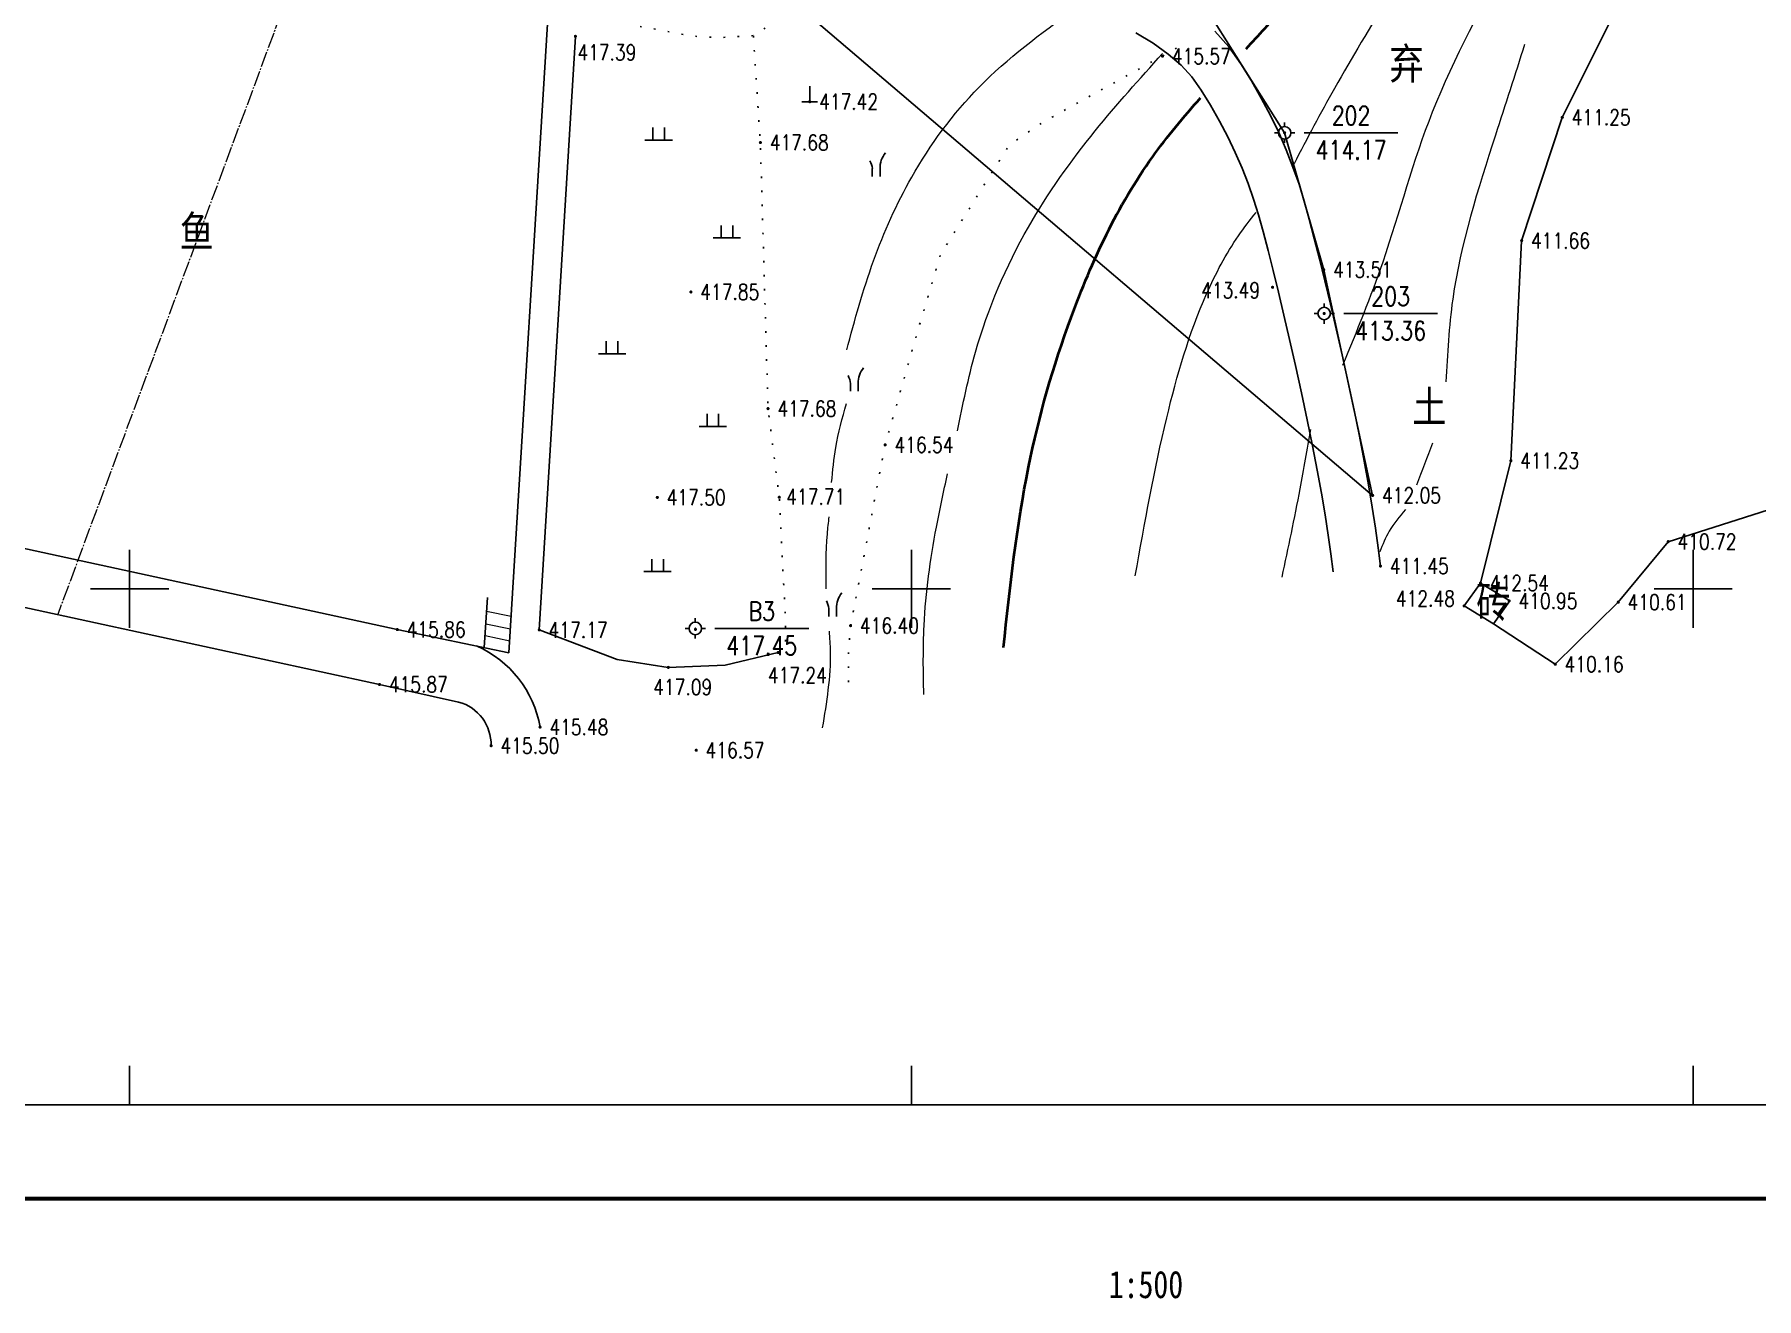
# Model space of a CAD drawing. Extents: x 396834 to 397278, y 241901 to 242133.
# Drawn here: x 396893.9 to 397004.1, y 241904.6 to 241985.5 of the extents above; entities that cross this region are included whole.
import ezdxf
from ezdxf.enums import TextEntityAlignment as Align

# ---------------------------------------------------------------- set-up
doc = ezdxf.new("R2010")
doc.units = 0
doc.header["$LTSCALE"] = 0.5
doc.header["$PDSIZE"] = 0.2
for name, pattern in [('10411', [4, 2, 2, 1e-11]), ('10421', [2, 2, 1e-11]), ('1161', [1.6, 0, -1.6]), ('DOTE', [2.42, 2, -0.2, 0.02, -0.2])]:
    doc.linetypes.add(name, pattern=pattern)
doc.layers.add('GCD', color=1, linetype='Continuous')
doc.layers.add('地形图', color=252, linetype='Continuous')
doc.styles.add('textstyle4', font='', dxfattribs={"width": 0.8})
doc.styles.add('textstyle5', font='', dxfattribs={"width": 0.8})
doc.styles.get('textstyle4').set_extended_font_data('rs')
doc.styles.get('textstyle5').set_extended_font_data('SimSun')

# ---------------------------------------------------------------- blocks, each defined once
blk = doc.blocks.new('GC200')
at = {"linetype": 'Continuous', "const_width": 0.2, "flags": 128}
blk.add_lwpolyline([(-0.1, 0, 1), (0.1, 0, 1)], format="xyb", close=True, dxfattribs=at)
blk = doc.blocks.new('gc116')
for p, q in [((-1.3, 0), (-0.8, 0)), ((0, 1.3), (0, 0.8)), ((1.3, 0), (0.8, 0)), ((0, -1.3), (0, -0.8))]:
    blk.add_line(p, q)
blk.add_circle((0, 0), 0.8)
blk.add_point((0, 0))
blk = doc.blocks.new('gc111')
for p, q in [((-1, 0), (1, 0)), ((0, 0), (0, 2))]:
    blk.add_line(p, q)
blk = doc.blocks.new('gc246')
for p, q in [((-0.5, 1), (-0.5, 0)), ((0.5, 1), (0.5, 0))]:
    blk.add_line(p, q)
for centre, radius, start, end in [((3.4, 1.11), 2.91, 139.3312, 182.0887), ((-2.94, 0.81), 2.45, 4.3743, 29.0242)]:
    blk.add_arc(centre, radius, start, end)

msp = doc.modelspace()

# ---------------------------------------------------------------- linework, layer by layer
at = {"color": 1, "linetype": 'DOTE', "lineweight": 20}
msp.add_line((396928.23, 242036.72), (396895.4, 241948.36), dxfattribs=at)
at = {"layer": '地形图', "linetype": '10421'}
for p, q in [((396924.26, 241945.92), (396926.85, 241988)), ((396875.26, 241956.5), (396917.12, 241947.4)), ((396917.12, 241947.4), (396924.26, 241945.92))]:
    msp.add_line(p, q, dxfattribs=at)
at = {"layer": '地形图', "color": 3, "linetype": 'Continuous'}
for p, q in [((396932.96, 241978.7), (396934.71, 241978.7)), ((396933.46, 241978.7), (396933.46, 241979.5)), ((396934.21, 241978.7), (396934.21, 241979.5)), ((396937.83, 241972.45), (396937.83, 241973.25)), ((396938.57, 241972.45), (396938.57, 241973.25)), ((396937.33, 241972.45), (396939.08, 241972.45)), ((396930.48, 241965.04), (396930.48, 241965.84)), ((396931.23, 241965.04), (396931.23, 241965.84)), ((396929.98, 241965.04), (396931.73, 241965.04)), ((396936.93, 241960.39), (396936.93, 241961.19)), ((396937.67, 241960.39), (396937.67, 241961.19)), ((396936.43, 241960.39), (396938.18, 241960.39)), ((396933.4, 241951.11), (396933.4, 241951.91)), ((396934.14, 241951.11), (396934.14, 241951.91)), ((396932.89, 241951.11), (396934.64, 241951.11))]:
    msp.add_line(p, q, dxfattribs=at)
at = {"layer": '地形图', "linetype": 'Continuous'}
for p, q in [((396975.12, 241979.17), (396981.12, 241979.17)), ((396977.65, 241967.61), (396983.65, 241967.61)), ((396937.43, 241947.47), (396943.43, 241947.47)), ((396900, 241917), (396900, 241919.5)), ((396950, 241917), (396950, 241919.5)), ((397000, 241917), (397000, 241919.5))]:
    msp.add_line(p, q, dxfattribs=at)
at = {"layer": '地形图', "color": 1, "linetype": 'Continuous'}
for p, q in [((396900, 241947.5), (396900, 241952.5)), ((396950, 241947.5), (396950, 241952.5)), ((397000, 241947.5), (397000, 241952.5)), ((396897.5, 241950), (396902.5, 241950)), ((396947.5, 241950), (396952.5, 241950)), ((396997.5, 241950), (397002.5, 241950))]:
    msp.add_line(p, q, dxfattribs=at)
at = {"layer": '地形图'}
for p, q in [((396922.68, 241946.25), (396922.88, 241949.46)), ((396936.18, 241948.12, 417.45), (396936.18, 241947.87, 417.45)), ((396935.53, 241947.47, 417.45), (396935.78, 241947.47, 417.45)), ((396936.18, 241946.82, 417.45), (396936.18, 241947.07, 417.45)), ((396936.83, 241947.47, 417.45), (396936.58, 241947.47, 417.45))]:
    msp.add_line(p, q, dxfattribs=at)
at = {"layer": '地形图', "color": 6, "linetype": 'Continuous', "lineweight": 20}
for p, q in [((396922.83, 241948.58), (396924.4, 241948.25)), ((396922.73, 241947.01), (396924.31, 241946.68)), ((396922.78, 241947.77), (396924.35, 241947.44))]:
    msp.add_line(p, q, dxfattribs=at)
at = {"layer": '地形图', "linetype": 'Continuous', "const_width": 0.25, "flags": 128}
msp.add_lwpolyline([(396834, 241911), (397096, 241911), (397096, 242123), (396834, 242123)], close=True, dxfattribs=at)
at = {"layer": '地形图', "linetype": 'Continuous', "flags": 128}
for points in [[(396840, 241917), (397090, 241917), (397090, 242117), (396840, 242117)], [(396986.4, 241950.37), (396985.35, 241948.91), (396987.22, 241947.77), (396988.27, 241949.23)]]:
    msp.add_lwpolyline(points, close=True, dxfattribs=at)
at = {"layer": '地形图', "color": 6, "linetype": 'Continuous', "flags": 128}
for points in [[(396913.52, 242012.19), (396979.5, 241955.98), (396976.37, 241970.41), (396973.87, 241979.17), (396968.29, 241988.01)], [(396976.97, 241951.09), (396976.83, 241952.24), (396976.66, 241953.44), (396976.46, 241954.74), (396976.22, 241956.13), (396975.95, 241957.6), (396975.65, 241959.16), (396975.32, 241960.81), (396974.95, 241962.55), (396974.56, 241964.29), (396974.19, 241965.95), (396973.83, 241967.51), (396973.48, 241968.98), (396973.14, 241970.36), (396972.81, 241971.65), (396972.49, 241972.85), (396972.19, 241973.93), (396971.88, 241974.93), (396971.54, 241975.92), (396971.15, 241976.91), (396970.71, 241977.91), (396970.23, 241978.91), (396969.7, 241979.92), (396969.12, 241980.94), (396968.53, 241981.9), (396967.93, 241982.74), (396967.25, 241983.49), (396966.43, 241984.21), (396965.47, 241984.91), (396964.35, 241985.57)], [(396980, 241951.46), (396980, 241951.46), (396979.86, 241952.63), (396979.68, 241953.89), (396979.47, 241955.23), (396979.23, 241956.66), (396978.96, 241958.17), (396978.65, 241959.76), (396978.31, 241961.44), (396977.93, 241963.2), (396977.55, 241964.96), (396977.17, 241966.63), (396976.8, 241968.21), (396976.45, 241969.7), (396976.1, 241971.11), (396975.77, 241972.42), (396975.44, 241973.65), (396975.12, 241974.79), (396974.79, 241975.89), (396974.4, 241976.98), (396973.97, 241978.08), (396973.49, 241979.18), (396972.96, 241980.28), (396972.38, 241981.38), (396971.76, 241982.49), (396971.08, 241983.59), (396970.31, 241984.66), (396969.4, 241985.67)]]:
    msp.add_lwpolyline(points, dxfattribs=at)
at = {"layer": '地形图', "linetype": '1161', "flags": 128}
for points, elevation in [([(396927.32, 241986.87), (396930.42, 241986.39), (396935.95, 241985.36), (396937.65, 241985.25), (396939.89, 241985.39), (396949.16, 241991.28)], 416), ([(396941.48, 241945.93), (396941.95, 241946.42), (396941.95, 241947.2), (396941.92, 241948.51), (396941.55, 241955.86), (396940.83, 241961.53), (396940.34, 241978.55), (396939.89, 241985.39)], 417.24), ([(396966.95, 241984.58), (396958.42, 241979.85), (396956.26, 241978.4), (396951.86, 241971.39), (396950.36, 241966.35), (396948.32, 241959.21), (396946.11, 241947.65), (396945.97, 241945.99), (396945.97, 241943.75)], 415.57)]:
    msp.add_lwpolyline(points, dxfattribs=dict(at, elevation=elevation))
at = {"layer": '地形图', "linetype": 'Continuous', "const_width": 0.1, "flags": 128}
for points, elevation in [([(396973.82, 241979.17, 1), (396973.92, 241979.17, 1)], 414.17), ([(396973.82, 241979.17, 1), (396973.92, 241979.17, 1)], 414.17), ([(396976.35, 241967.61, 1), (396976.45, 241967.61, 1)], 413.36), ([(396976.35, 241967.61, 1), (396976.45, 241967.61, 1)], 413.36), ([(396936.14, 241947.41, 1), (396936.24, 241947.41, 1)], 417.44)]:
    msp.add_lwpolyline(points, format="xyb", close=True, dxfattribs=dict(at, elevation=elevation))
at = {"layer": '地形图', "linetype": '10411'}
msp.add_polyline3d([(397057.61, 242005.56, 0), (397050.79, 242011.04, 0), (397038.33, 242020.05, 411), (397034.28, 242021.3, 0), (397027.32, 242021.08, 411.03), (397019.23, 242017.14, 410.82), (397010.21, 242007.96, 410.99), (396999.14, 241995.22, 411.16), (396991.63, 241980.16, 411.25), (396989.03, 241972.27, 411.66), (396988.34, 241958.2, 411.23), (396986.4, 241950.37, 412.54)], dxfattribs=at)
at = {"layer": '地形图', "linetype": '10421'}
for points in [[(396987.22, 241947.77, 0), (396991.18, 241945.18, 0), (396995.21, 241949.15, 410.61), (396998.4, 241953.02, 410.72), (397009.22, 241956.46, 410.7), (397019.31, 241966.78, 410.68), (397025.32, 241976.35, 0), (397038.69, 241993.93, 410.67), (397043.86, 241998.92, 410.7), (397048.02, 242000.96, 410.65), (397051.02, 242000.03, 411.98), (397052.81, 242001.32, 410.81), (397057.61, 242005.56, 0)], [(396941.48, 241945.93, 417.24), (396938.08, 241945.12, 0), (396934.45, 241944.98, 417.09), (396931.19, 241945.49, 0), (396926.2, 241947.38, 417.17), (396928.51, 241985.34, 417.39)], [(396921.04, 241942.76, 415.5), (396915.98, 241943.89, 0), (396886.12, 241950.37, 415.84), (396874.6, 241952, 416.06)]]:
    msp.add_polyline3d(points, dxfattribs=at)
at = {"layer": '地形图', "linetype": 'Continuous'}
for centre, radius, start, end in [((396919.36, 241939.95), 7, 9.9852, 66.1325), ((396920.28, 241940.03, 415.5), 2.84, 358.8192, 74.4019)]:
    msp.add_arc(centre, radius, start, end, dxfattribs=at)
at = {"layer": '地形图'}
msp.add_ellipse((396936.18, 241947.47, 417.45), major_axis=(0.283, 0.283), ratio=1, dxfattribs=at)
at = {"layer": '地形图', "color": 6, "linetype": 'Continuous', "lineweight": 40}
for points, knots in [([(396971.41, 241984.55), (396972.21, 241985.41), (396974.89, 241988.33), (396978.85, 241994.08), (396983.7, 241999.54), (396985.83, 242005.69), (396987.46, 242011.68), (396989.08, 242018.85), (396990.17, 242028.13), (396990.42, 242037.7), (396993.68, 242048.16), (397001.01, 242054.19), (397006.72, 242055.47), (397008.97, 242055.73)], [42.26614, 42.26614, 42.26614, 42.26614, 45.804225, 54.161809, 63.237158, 67.297589, 73.551883, 81.895787, 89.298452, 101.548562, 110.599904, 121.291656, 128.024978, 128.024978, 128.024978, 128.024978]), ([(396955.89, 241946.25), (396956.31, 241950.12), (396957.08, 241957.29), (396960.12, 241967.93), (396963.89, 241976), (396967.41, 241980.2), (396968.5, 241981.41)], [0, 0, 0, 0, 11.661251, 21.601347, 33.104225, 37.993322, 37.993322, 37.993322, 37.993322])]:
    msp.add_open_spline(points, degree=3, knots=knots, dxfattribs=at)
at = {"layer": '地形图', "color": 6, "linetype": 'Continuous', "lineweight": 20}
for points, knots in [([(396977.6, 241964.31), (396978.5, 241966.5), (396980.67, 241971.8), (396983.04, 241981.08), (396988.31, 241990.31), (396992.61, 242001.77), (396997.74, 242013.82), (397001.78, 242026.52), (397010.22, 242036.41), (397022.57, 242041.27), (397035.53, 242040.61), (397045.16, 242035.89), (397056.47, 242036.05), (397064.32, 242036.48), (397069.79, 242036.78)], [0, 0, 0, 0, 7.099318, 17.190308, 28.539692, 38.773706, 53.860291, 67.925575, 78.338929, 91.706062, 106.224673, 115.997529, 123.184997, 139.680436, 139.680436, 139.680436, 139.680436]), ([(396987.63, 242001.13), (396987.11, 241999.91), (396985.14, 241995.3), (396981.28, 241989.08), (396977.22, 241982.44), (396975.31, 241978.81), (396974.47, 241977.19)], [0, 0, 0, 0, 3.964585, 15.046612, 21.863145, 27.333517, 27.333517, 27.333517, 27.333517]), ([(396945.86, 241965.28), (396946.38, 241967.2), (396947.43, 241971.01), (396950.03, 241976.82), (396954.22, 241982.52), (396958.28, 241985.51), (396960.39, 241987.07)], [0, 0, 0, 0, 5.946127, 11.827759, 19.016614, 26.870589, 26.870589, 26.870589, 26.870589]), ([(396952.95, 241960.11), (396953.29, 241961.8), (396954.21, 241966.33), (396957.04, 241972.95), (396961.46, 241979.14), (396964.6, 241982.62), (396966.06, 241984.24)], [0, 0, 0, 0, 5.169448, 13.840838, 21.338558, 27.891695, 27.891695, 27.891695, 27.891695]), ([(396989.22, 241984.81), (396988.6, 241982.89), (396986.87, 241977.52), (396984.57, 241970.4), (396984.28, 241965.02), (396984.19, 241963.25)], [0, 0, 0, 0, 6.087439, 16.937879, 22.222347, 22.222347, 22.222347, 22.222347]), ([(396964.32, 241950.84), (396964.92, 241954.22), (396966.02, 241960.34), (396968.15, 241967.69), (396970.41, 241971.98), (396971.66, 241973.59), (396972.04, 241974.08)], [0, 0, 0, 0, 10.300983, 18.632377, 22.861311, 24.730847, 24.730847, 24.730847, 24.730847]), ([(396944.9, 241956.81), (396944.97, 241957.56), (396945.13, 241959.27), (396945.58, 241960.92), (396945.84, 241961.85)], [0, 0, 0, 0, 2.254407, 5.129448, 5.129448, 5.129448, 5.129448]), ([(396973.71, 241950.76), (396974.11, 241952.63), (396974.77, 241955.77), (396975.33, 241958.93), (396975.55, 241960.2)], [0, 0, 0, 0, 5.754552, 9.616724, 9.616724, 9.616724, 9.616724]), ([(396950.79, 241943.25), (396950.76, 241944.72), (396950.71, 241948.31), (396951.37, 241953.03), (396952.06, 241956.23), (396952.31, 241957.36)], [0, 0, 0, 0, 4.410461, 10.752004, 14.230594, 14.230594, 14.230594, 14.230594]), ([(396944.55, 241950.01), (396944.54, 241951.18), (396944.52, 241952.72), (396944.7, 241954.24), (396944.74, 241954.6)], [0, 0, 0, 0, 3.501807, 4.591337, 4.591337, 4.591337, 4.591337]), ([(396981.6, 241955.07), (396981.22, 241954.62), (396980.53, 241953.81), (396980.14, 241952.83), (396979.96, 241952.38)], [0, 0, 0, 0, 1.725089, 3.166489, 3.166489, 3.166489, 3.166489]), ([(396944.32, 241941.11), (396944.59, 241942.74), (396944.93, 241944.79), (396944.79, 241946.86), (396944.76, 241947.29)], [0, 0, 0, 0, 4.921328, 6.214804, 6.214804, 6.214804, 6.214804])]:
    msp.add_open_spline(points, degree=3, knots=knots, dxfattribs=at)
at = {"layer": '地形图', "linetype": 'Continuous'}
for points, knots in [([(396915.08, 242016.16), (396913.92, 242015.72), (396912.11, 242015.03), (396905.91, 242013.65), (396896.35, 242016.62), (396885.87, 242007.51), (396883.88, 241998.9), (396880.06, 241985.68), (396874.56, 241971.2), (396867.2, 241957.1), (396863.96, 241950.97), (396863.25, 241949.63)], [0, 0, 0, 0, 3.712346, 5.817099, 18.992486, 30.893185, 42.237804, 45.282926, 72.210354, 88.449844, 92.993466, 92.993466, 92.993466, 92.993466]), ([(396897.63, 242011.78), (396897.19, 242011.61), (396897.05, 242011.55), (396896.65, 242011.41), (396896.39, 242011.32), (396895.61, 242011), (396895.09, 242010.73), (396893.49, 242009.76), (396892.44, 242008.87), (396891.03, 242007.35), (396890.58, 242006.8), (396889.68, 242005.52), (396889.26, 242004.8), (396888.49, 242003.27), (396888.16, 242002.47), (396887.31, 242000.12), (396886.87, 241998.51), (396886.18, 241995.99), (396885.95, 241995.14), (396885.47, 241993.45), (396885.22, 241992.61), (396884.49, 241990.19), (396883.99, 241988.61), (396882.43, 241983.9), (396881.3, 241980.78), (396878.98, 241974.85), (396877.79, 241972.03), (396875.44, 241966.81), (396874.29, 241964.39), (396872.16, 241960.11), (396871.2, 241958.22), (396870.22, 241956.35)], [19.104742, 19.104742, 19.104742, 19.104742, 19.701063, 19.701063, 20.756626, 20.756626, 22.867754, 22.867754, 27.43833, 27.43833, 29.786286, 29.786286, 32.676978, 32.676978, 35.567671, 35.567671, 40.792729, 40.792729, 43.383303, 43.383303, 45.973877, 45.973877, 50.868921, 50.868921, 60.65901, 60.65901, 69.690853, 69.690853, 77.596678, 77.596678, 83.905346, 83.905346, 83.905346, 83.905346])]:
    msp.add_open_spline(points, degree=3, knots=knots, dxfattribs=at)
at = {"layer": '地形图', "color": 6, "linetype": 'Continuous', "lineweight": 20}
msp.add_open_spline([(396983.33, 241959.31), (396982.99, 241958.42), (396982.65, 241957.53), (396982.31, 241956.64)], degree=3, dxfattribs=at)
at = {"layer": '地形图'}
msp.add_point((396936.18, 241947.47, 417.45), dxfattribs=at)

# ---------------------------------------------------------------- block references
at = {"layer": '地形图', "color": 3, "linetype": 'Continuous'}
ref = msp.add_blockref('GC200', (396928.51, 241985.34, 417.39), dxfattribs=dict(at, xscale=0.5, yscale=0.5, zscale=0.5))
ref.add_attrib('height', '417.39', dxfattribs={"layer": 'GCD', "linetype": 'Continuous', "height": 1, "style": 'textstyle4', "width": 0.8}).set_placement((396928.64, 241984.31, 417.39), align=Align.MIDDLE_LEFT)
ref = msp.add_blockref('GC200', (396966.06, 241984.07, 415.57), dxfattribs=dict(at, xscale=0.5, yscale=0.5, zscale=0.5))
ref.add_attrib('height', '415.57', dxfattribs={"layer": 'GCD', "linetype": 'Continuous', "height": 1, "style": 'textstyle4', "width": 0.8}).set_placement((396966.66, 241984.07, 415.57), align=Align.MIDDLE_LEFT)
at = {"layer": '地形图', "linetype": 'Continuous', "xscale": 0.5, "yscale": 0.5}
for name, p in [('gc111', (396943.5, 241981.16, 417.42)), ('gc116', (396973.87, 241979.17, 414.17)), ('gc246', (396947.75, 241976.38)), ('gc116', (396976.4, 241967.61, 413.36)), ('gc246', (396946.35, 241962.64)), ('gc246', (396944.96, 241948.24))]:
    msp.add_blockref(name, p, dxfattribs=at)
at = {"layer": '地形图', "color": 3, "linetype": 'Continuous'}
ref = msp.add_blockref('GC200', (396943.5, 241981.16, 417.42), dxfattribs=dict(at, xscale=0.5, yscale=0.5, zscale=0.5))
ref.add_attrib('height', '417.42', dxfattribs={"layer": 'GCD', "linetype": 'Continuous', "height": 1, "style": 'textstyle4', "width": 0.8}).set_placement((396944.1, 241981.16, 417.42), align=Align.MIDDLE_LEFT)
ref = msp.add_blockref('GC200', (396991.63, 241980.16, 411.25), dxfattribs=dict(at, xscale=0.5, yscale=0.5, zscale=0.5))
ref.add_attrib('height', '411.25', dxfattribs={"layer": 'GCD', "linetype": 'Continuous', "height": 1, "style": 'textstyle4', "width": 0.8}).set_placement((396992.23, 241980.16, 411.25), align=Align.MIDDLE_LEFT)
ref = msp.add_blockref('GC200', (396940.34, 241978.55, 417.68), dxfattribs=dict(at, xscale=0.5, yscale=0.5, zscale=0.5))
ref.add_attrib('height', '417.68', dxfattribs={"layer": 'GCD', "linetype": 'Continuous', "height": 1, "style": 'textstyle4', "width": 0.8}).set_placement((396940.94, 241978.55, 417.68), align=Align.MIDDLE_LEFT)
ref = msp.add_blockref('GC200', (396989.03, 241972.27, 411.66), dxfattribs=dict(at, xscale=0.5, yscale=0.5, zscale=0.5))
ref.add_attrib('height', '411.66', dxfattribs={"layer": 'GCD', "linetype": 'Continuous', "height": 1, "style": 'textstyle4', "width": 0.8}).set_placement((396989.63, 241972.27, 411.66), align=Align.MIDDLE_LEFT)
ref = msp.add_blockref('GC200', (396976.37, 241970.41, 413.51), dxfattribs=dict(at, xscale=0.5, yscale=0.5, zscale=0.5))
ref.add_attrib('height', '413.51', dxfattribs={"layer": 'GCD', "linetype": 'Continuous', "height": 1, "style": 'textstyle4', "width": 0.8}).set_placement((396976.97, 241970.41, 413.51), align=Align.MIDDLE_LEFT)
ref = msp.add_blockref('GC200', (396935.9, 241968.99, 417.85), dxfattribs=dict(at, xscale=0.5, yscale=0.5, zscale=0.5))
ref.add_attrib('height', '417.85', dxfattribs={"layer": 'GCD', "linetype": 'Continuous', "height": 1, "style": 'textstyle4', "width": 0.8}).set_placement((396936.5, 241968.99, 417.85), align=Align.MIDDLE_LEFT)
ref = msp.add_blockref('GC200', (396973.1, 241969.29, 413.49), dxfattribs=dict(at, xscale=0.5, yscale=0.5, zscale=0.5))
ref.add_attrib('height', '413.49', dxfattribs={"layer": 'GCD', "linetype": 'Continuous', "height": 1, "style": 'textstyle4', "width": 0.8}).set_placement((396968.53, 241969.1, 413.49), align=Align.MIDDLE_LEFT)
ref = msp.add_blockref('GC200', (396940.83, 241961.53, 417.68), dxfattribs=dict(at, xscale=0.5, yscale=0.5, zscale=0.5))
ref.add_attrib('height', '417.68', dxfattribs={"layer": 'GCD', "linetype": 'Continuous', "height": 1, "style": 'textstyle4', "width": 0.8}).set_placement((396941.43, 241961.53, 417.68), align=Align.MIDDLE_LEFT)
ref = msp.add_blockref('GC200', (396948.32, 241959.21, 416.54), dxfattribs=dict(at, xscale=0.5, yscale=0.5, zscale=0.5))
ref.add_attrib('height', '416.54', dxfattribs={"layer": 'GCD', "linetype": 'Continuous', "height": 1, "style": 'textstyle4', "width": 0.8}).set_placement((396948.92, 241959.21, 416.54), align=Align.MIDDLE_LEFT)
ref = msp.add_blockref('GC200', (396988.34, 241958.2, 411.23), dxfattribs=dict(at, xscale=0.5, yscale=0.5, zscale=0.5))
ref.add_attrib('height', '411.23', dxfattribs={"layer": 'GCD', "linetype": 'Continuous', "height": 1, "style": 'textstyle4', "width": 0.8}).set_placement((396988.94, 241958.2, 411.23), align=Align.MIDDLE_LEFT)
ref = msp.add_blockref('GC200', (396933.75, 241955.85, 417.5), dxfattribs=dict(at, xscale=0.5, yscale=0.5, zscale=0.5))
ref.add_attrib('height', '417.50', dxfattribs={"layer": 'GCD', "linetype": 'Continuous', "height": 1, "style": 'textstyle4', "width": 0.8}).set_placement((396934.35, 241955.85, 417.5), align=Align.MIDDLE_LEFT)
ref = msp.add_blockref('GC200', (396941.55, 241955.86, 417.71), dxfattribs=dict(at, xscale=0.5, yscale=0.5, zscale=0.5))
ref.add_attrib('height', '417.71', dxfattribs={"layer": 'GCD', "linetype": 'Continuous', "height": 1, "style": 'textstyle4', "width": 0.8}).set_placement((396942, 241955.89, 417.71), align=Align.MIDDLE_LEFT)
ref = msp.add_blockref('GC200', (396979.5, 241955.98, 412.05), dxfattribs=dict(at, xscale=0.5, yscale=0.5, zscale=0.5))
ref.add_attrib('height', '412.05', dxfattribs={"layer": 'GCD', "linetype": 'Continuous', "height": 1, "style": 'textstyle4', "width": 0.8}).set_placement((396980.1, 241955.98, 412.05), align=Align.MIDDLE_LEFT)
ref = msp.add_blockref('GC200', (396998.4, 241953.02, 410.72), dxfattribs=dict(at, xscale=0.5, yscale=0.5, zscale=0.5))
ref.add_attrib('height', '410.72', dxfattribs={"layer": 'GCD', "linetype": 'Continuous', "height": 1, "style": 'textstyle4', "width": 0.8}).set_placement((396999, 241953.02, 410.72), align=Align.MIDDLE_LEFT)
ref = msp.add_blockref('GC200', (396980, 241951.46, 411.45), dxfattribs=dict(at, xscale=0.5, yscale=0.5, zscale=0.5))
ref.add_attrib('height', '411.45', dxfattribs={"layer": 'GCD', "linetype": 'Continuous', "height": 1, "style": 'textstyle4', "width": 0.8}).set_placement((396980.6, 241951.46, 411.45), align=Align.MIDDLE_LEFT)
ref = msp.add_blockref('GC200', (396986.4, 241950.37, 412.54), dxfattribs=dict(at, xscale=0.5, yscale=0.5, zscale=0.5))
ref.add_attrib('height', '412.54', dxfattribs={"layer": 'GCD', "linetype": 'Continuous', "height": 1, "style": 'textstyle4', "width": 0.8}).set_placement((396987, 241950.37, 412.54), align=Align.MIDDLE_LEFT)
ref = msp.add_blockref('GC200', (396985.35, 241948.91, 412.48), dxfattribs=dict(at, xscale=0.5, yscale=0.5, zscale=0.5))
ref.add_attrib('height', '412.48', dxfattribs={"layer": 'GCD', "linetype": 'Continuous', "height": 1, "style": 'textstyle4', "width": 0.8}).set_placement((396980.99, 241949.38, 412.48), align=Align.MIDDLE_LEFT)
ref = msp.add_blockref('GC200', (396988.23, 241949.23, 410.95), dxfattribs=dict(at, xscale=0.5, yscale=0.5, zscale=0.5))
ref.add_attrib('height', '410.95', dxfattribs={"layer": 'GCD', "linetype": 'Continuous', "height": 1, "style": 'textstyle4', "width": 0.8}).set_placement((396988.83, 241949.23, 410.95), align=Align.MIDDLE_LEFT)
ref = msp.add_blockref('GC200', (396995.21, 241949.15, 410.61), dxfattribs=dict(at, xscale=0.5, yscale=0.5, zscale=0.5))
ref.add_attrib('height', '410.61', dxfattribs={"layer": 'GCD', "linetype": 'Continuous', "height": 1, "style": 'textstyle4', "width": 0.8}).set_placement((396995.81, 241949.15, 410.61), align=Align.MIDDLE_LEFT)
ref = msp.add_blockref('GC200', (396917.12, 241947.4, 415.86), dxfattribs=dict(at, xscale=0.5, yscale=0.5, zscale=0.5))
ref.add_attrib('height', '415.86', dxfattribs={"layer": 'GCD', "linetype": 'Continuous', "height": 1, "style": 'textstyle4', "width": 0.8}).set_placement((396917.72, 241947.4, 415.86), align=Align.MIDDLE_LEFT)
ref = msp.add_blockref('GC200', (396926.2, 241947.38, 417.17), dxfattribs=dict(at, xscale=0.5, yscale=0.5, zscale=0.5))
ref.add_attrib('height', '417.17', dxfattribs={"layer": 'GCD', "linetype": 'Continuous', "height": 1, "style": 'textstyle4', "width": 0.8}).set_placement((396926.8, 241947.38, 417.17), align=Align.MIDDLE_LEFT)
ref = msp.add_blockref('GC200', (396946.11, 241947.65, 416.4), dxfattribs=dict(at, xscale=0.5, yscale=0.5, zscale=0.5))
ref.add_attrib('height', '416.40', dxfattribs={"layer": 'GCD', "linetype": 'Continuous', "height": 1, "style": 'textstyle4', "width": 0.8}).set_placement((396946.71, 241947.65, 416.4), align=Align.MIDDLE_LEFT)
ref = msp.add_blockref('GC200', (396941.48, 241945.93, 417.24), dxfattribs=dict(at, xscale=0.5, yscale=0.5, zscale=0.5))
ref.add_attrib('height', '417.24', dxfattribs={"layer": 'GCD', "linetype": 'Continuous', "height": 1, "style": 'textstyle4', "width": 0.8}).set_placement((396940.82, 241944.48, 417.24), align=Align.MIDDLE_LEFT)
ref = msp.add_blockref('GC200', (396991.18, 241945.18, 410.16), dxfattribs=dict(at, xscale=0.5, yscale=0.5, zscale=0.5))
ref.add_attrib('height', '410.16', dxfattribs={"layer": 'GCD', "linetype": 'Continuous', "height": 1, "style": 'textstyle4', "width": 0.8}).set_placement((396991.78, 241945.18, 410.16), align=Align.MIDDLE_LEFT)
ref = msp.add_blockref('GC200', (396934.45, 241944.98, 417.09), dxfattribs=dict(at, xscale=0.5, yscale=0.5, zscale=0.5))
ref.add_attrib('height', '417.09', dxfattribs={"layer": 'GCD', "linetype": 'Continuous', "height": 1, "style": 'textstyle4', "width": 0.8}).set_placement((396933.49, 241943.72, 417.09), align=Align.MIDDLE_LEFT)
ref = msp.add_blockref('GC200', (396915.98, 241943.89, 415.87), dxfattribs=dict(at, xscale=0.5, yscale=0.5, zscale=0.5))
ref.add_attrib('height', '415.87', dxfattribs={"layer": 'GCD', "linetype": 'Continuous', "height": 1, "style": 'textstyle4', "width": 0.8}).set_placement((396916.58, 241943.89, 415.87), align=Align.MIDDLE_LEFT)
ref = msp.add_blockref('GC200', (396926.25, 241941.16, 415.48), dxfattribs=dict(at, xscale=0.5, yscale=0.5, zscale=0.5))
ref.add_attrib('height', '415.48', dxfattribs={"layer": 'GCD', "linetype": 'Continuous', "height": 1, "style": 'textstyle4', "width": 0.8}).set_placement((396926.85, 241941.16, 415.48), align=Align.MIDDLE_LEFT)
ref = msp.add_blockref('GC200', (396923.12, 241939.97, 415.5), dxfattribs=dict(at, xscale=0.5, yscale=0.5, zscale=0.5))
ref.add_attrib('height', '415.50', dxfattribs={"layer": 'GCD', "linetype": 'Continuous', "height": 1, "style": 'textstyle4', "width": 0.8}).set_placement((396923.72, 241939.97, 415.5), align=Align.MIDDLE_LEFT)
ref = msp.add_blockref('GC200', (396936.24, 241939.68, 416.57), dxfattribs=dict(at, xscale=0.5, yscale=0.5, zscale=0.5))
ref.add_attrib('height', '416.57', dxfattribs={"layer": 'GCD', "linetype": 'Continuous', "height": 1, "style": 'textstyle4', "width": 0.8}).set_placement((396936.84, 241939.68, 416.57), align=Align.MIDDLE_LEFT)

# ---------------------------------------------------------------- texts
at = {"layer": '地形图', "linetype": 'Continuous', "style": 'textstyle4', "width": 0.8}
for s, p in [('弃', (396980.58, 241982.59)), ('鱼', (396903.2, 241971.85)), ('土', (396982.04, 241960.65))]:
    msp.add_text(s, height=2, dxfattribs=at).set_placement(p)
at = {"layer": '地形图', "linetype": 'Continuous', "width": 0.8}
for s, height, style, p in [('202', 1.2, 'textstyle4', (396978.12, 241980.27)), ('414.17', 1.2, 'textstyle4', (396978.12, 241978.07)), ('203', 1.2, 'textstyle4', (396980.65, 241968.71)), ('413.36', 1.2, 'textstyle4', (396980.65, 241966.51)), ('B3', 1.2, 'textstyle4', (396940.43, 241948.57)), ('417.45', 1.2, 'textstyle4', (396940.43, 241946.37)), ('1:500', 1.75, 'textstyle5', (396965, 241905.5))]:
    msp.add_text(s, height=height, dxfattribs=dict(at, style=style)).set_placement(p, align=Align.MIDDLE)
at = {"layer": '地形图', "color": 6, "linetype": 'Continuous', "style": 'textstyle4', "width": 0.8}
msp.add_text('砖', height=2, dxfattribs=at).set_placement((396986.12, 241948.18))

doc.saveas('drawing.dxf')
